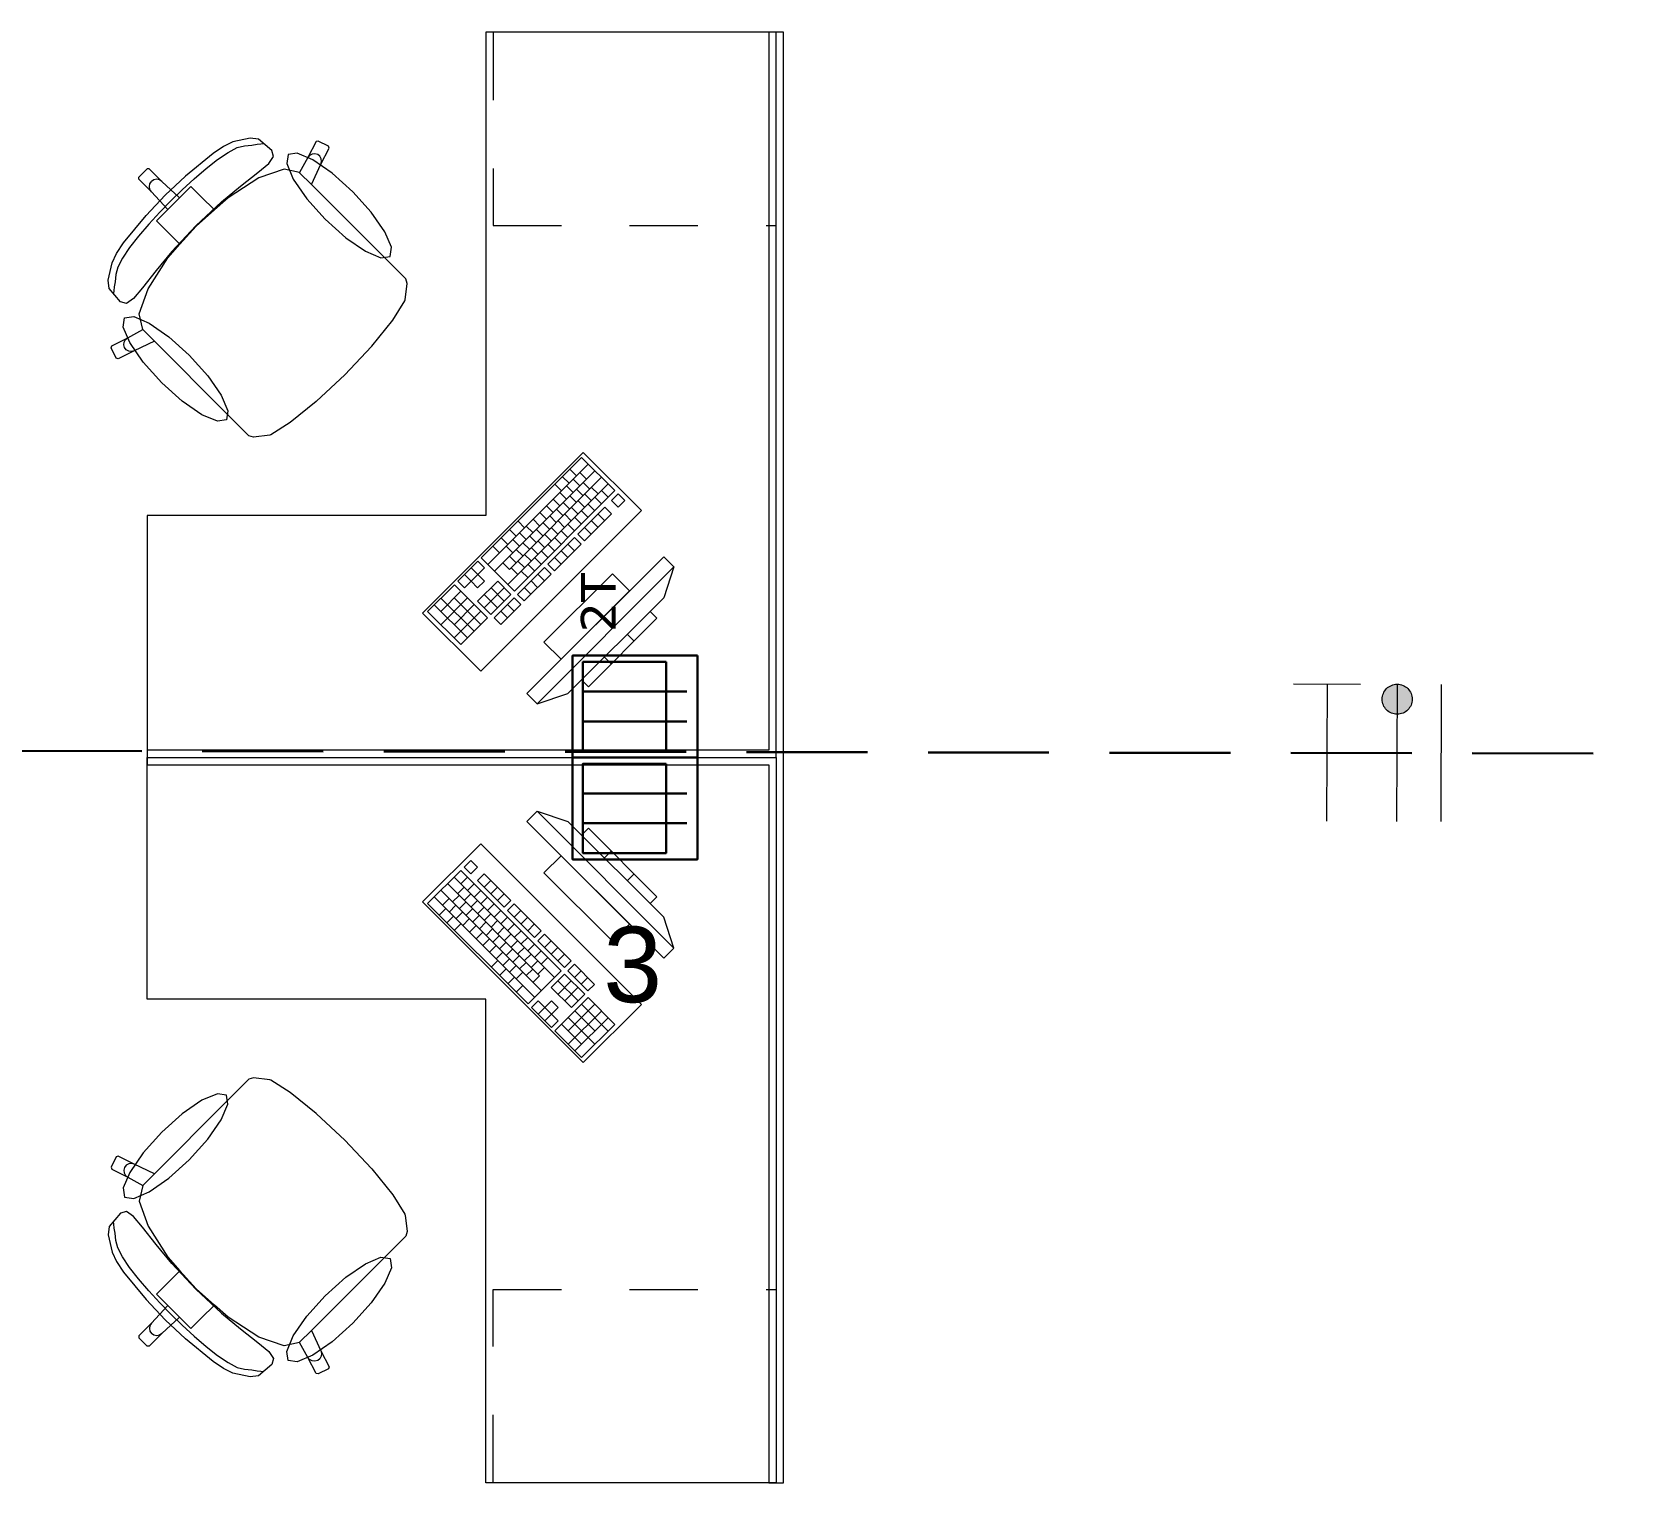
# Model space of a CAD drawing. Header units: inches. Extents: x -19 to 5698, y -728 to 92.
# Drawn here: x 116.627 to 119.938, y 10.601 to 13.601 of the extents above; entities that cross this region are included whole.
import ezdxf

# ---------------------------------------------------------------- set-up
doc = ezdxf.new("R2010")
doc.units = ezdxf.units.IN
doc.header["$MEASUREMENT"] = 0
for name, pattern in [('HIDDEN', [0.375, 0.25, -0.125]), ('Rayas', [0.282222, 0.141111, -0.141111]), ('RAYITAS', [0.375, 0.25, -0.125])]:
    doc.linetypes.add(name, pattern=pattern)
doc.layers.get('0').update_dxf_attribs({"color": 61})
for name, color, linetype, lineweight in [('00 conduct tomacorr', 120, 'HIDDEN', 30), ('00 IE LUZ EMERGENCIA', 253, 'Continuous', 0), ('T-TECHO-E', 150, 'Continuous', 20), ('TOMACORRIENTE', 22, 'RAYITAS', 9)]:
    doc.layers.add(name, color=color, linetype=linetype, lineweight=lineweight)
doc.layers.add('Interior - Mobiliario', color=7, linetype='Continuous')
doc.styles.add('Annotative', font='arial.ttf')

# ---------------------------------------------------------------- blocks, each defined once
blk = doc.blocks.new('CAJA POP UP 6 MODULOS')
at = {"layer": '00 conduct tomacorr', "linetype": 'Continuous'}
for p, q in [((-0.095, -0.165), (-0.095, -0.0151)), ((-0.052, -0.165), (-0.052, -0.0151)), ((0.052, -0.165), (0.052, -0.0151)), ((0.095, -0.165), (0.095, -0.0151)), ((0, -0.165), (0, -0.18))]:
    blk.add_line(p, q, dxfattribs=at)
for points in [[(-0.147, 0), (0.147, 0), (0.147, -0.18), (-0.147, -0.18)], [(0, 0), (0.147, 0), (0.147, -0.18), (0, -0.18)]]:
    blk.add_lwpolyline(points, close=True, dxfattribs=at)
for points in [[(-0.138, -0.045), (-0.009, -0.045), (-0.009, -0.165), (-0.138, -0.165), (-0.138, -0.045)], [(0.009, -0.045), (0.138, -0.045), (0.138, -0.165), (0.009, -0.165), (0.009, -0.045)]]:
    blk.add_lwpolyline(points, dxfattribs=at)
at = {"color": 1, "insert": (-0.1807, -0.168), "char_height": 0.05, "attachment_point": 1, "rotation": 180}
blk.add_mtext_dynamic_manual_height_columns('{\\fVerdana|b0|i0|c0|p34;2T}', width=0.000481, gutter_width=0.1561, heights=[0], dxfattribs=at)
blk = doc.blocks.new('a')
at = {"layer": 'TOMACORRIENTE', "ltscale": 0.05}
h = blk.add_hatch(color=4, dxfattribs=at)
edge = h.paths.add_edge_path()
edge.add_arc((0, 0.0752), 0.0211, 0, 360)
at = {"layer": 'TOMACORRIENTE', "color": 4}
for p, q in [((-0.1455, 0.0963), (-0.0515, 0.0963)), ((-0.0985, 0.0963), (-0.0985, -0.0966)), ((0, 0.0963), (0, -0.0963)), ((0.0623, -0.0963), (0.0623, 0.0963))]:
    blk.add_line(p, q, dxfattribs=at)
blk.add_circle((0, 0.0752), 0.0211, dxfattribs=at)
blk = doc.blocks.new('CABLE 3FACE')
at = {"layer": 'T-TECHO-E', "rotation": 59.94170052614085}
blk.add_blockref('a', (0, 0), dxfattribs=at)

msp = doc.modelspace()

# ---------------------------------------------------------------- linework, layer by layer
at = {"layer": '00 conduct tomacorr'}
msp.add_line((106.4788, 12.1324), (120.8975, 12.1077, 0.0001), dxfattribs=at)
at = {"layer": 'Interior - Mobiliario', "color": 175, "linetype": 'Rayas', "lineweight": 13}
for p, q in [((117.5798, 13.6013), (117.5798, 13.2013)), ((117.5798, 13.2013), (118.1648, 13.2013)), ((117.5798, 10.6013), (117.5798, 11.0013)), ((117.5798, 11.0013), (118.1648, 11.0013))]:
    msp.add_line(p, q, dxfattribs=at)
at = {"layer": 'Interior - Mobiliario', "color": 175, "linetype": 'Continuous', "lineweight": 13}
for p, q in [((118.1798, 13.6013), (118.1498, 13.6013)), ((118.1498, 13.6013), (118.1498, 12.1163)), ((118.1798, 12.1163), (118.1798, 13.6013)), ((117.078, 13.3816), (117.0418, 13.3739)), ((117.0947, 13.3798), (117.078, 13.3816)), ((117.1226, 13.3566), (117.0947, 13.3798)), ((117.0009, 13.35), (116.9442, 13.3032)), ((117.0226, 13.3649), (117.0009, 13.35)), ((117.0104, 13.3374), (117.0322, 13.3523)), ((117.0418, 13.3739), (117.0226, 13.3649)), ((117.0322, 13.3523), (117.051, 13.3622)), ((117.051, 13.3622), (117.0658, 13.3661)), ((117.0658, 13.3661), (117.0812, 13.3673)), ((117.0812, 13.3673), (117.092, 13.3693)), ((117.092, 13.3693), (117.1, 13.3701)), ((117.1, 13.3701), (117.1045, 13.3709)), ((117.126, 13.3437), (117.1226, 13.3566)), ((117.2139, 13.3746), (117.197, 13.3415)), ((117.2006, 13.3461), (117.197, 13.3415)), ((117.2057, 13.349), (117.2006, 13.3461)), ((117.2116, 13.3497), (117.2057, 13.349)), ((117.2172, 13.3481), (117.2116, 13.3497)), ((117.218, 13.3759), (117.2139, 13.3746)), ((117.2218, 13.3445), (117.2172, 13.3481)), ((117.2394, 13.3651), (117.218, 13.3759)), ((117.2246, 13.3394), (117.2218, 13.3445)), ((117.2237, 13.328), (117.2407, 13.3611)), ((117.2407, 13.3611), (117.2394, 13.3651)), ((116.8647, 13.3184), (116.8562, 13.3098)), ((116.869, 13.3184), (116.8647, 13.3184)), ((116.8951, 13.2923), (116.869, 13.3184)), ((116.9618, 13.2977), (116.9866, 13.3188)), ((116.9866, 13.3188), (117.0104, 13.3374)), ((117.0575, 13.2828), (117.0937, 13.3107)), ((117.0937, 13.3107), (117.116, 13.3293)), ((117.1477, 13.3179), (117.0957, 13.2996)), ((117.116, 13.3293), (117.126, 13.3437)), ((117.1796, 13.3105), (117.1477, 13.3179)), ((117.197, 13.3415), (117.1796, 13.3105)), ((117.2041, 13.2862), (117.2237, 13.328)), ((117.2237, 13.328), (117.2253, 13.3336)), ((117.2253, 13.3336), (117.2246, 13.3394)), ((116.8476, 13.2971), (116.8477, 13.3013)), ((116.8737, 13.271), (116.8476, 13.2971)), ((116.8477, 13.3013), (116.8562, 13.3098)), ((116.8694, 13.2816), (116.8705, 13.2873)), ((116.8705, 13.2758), (116.8694, 13.2816)), ((116.8705, 13.2873), (116.8738, 13.2922)), ((116.8787, 13.2955), (116.8738, 13.2922)), ((116.8845, 13.2967), (116.8787, 13.2955)), ((116.8902, 13.2956), (116.8845, 13.2967)), ((116.8951, 13.2923), (116.8902, 13.2956)), ((116.9316, 13.2583), (116.8951, 13.2923)), ((116.9442, 13.3032), (116.902, 13.2641)), ((116.9552, 13.282), (116.9316, 13.2583)), ((116.9372, 13.2751), (116.9618, 13.2977)), ((116.9764, 13.2608), (116.9552, 13.282)), ((117.0182, 13.2501), (117.0575, 13.2828)), ((117.0957, 13.2996), (117.0319, 13.2582)), ((117.1799, 13.3104), (117.1796, 13.3105)), ((117.1799, 13.3104), (117.2041, 13.2862)), ((117.352, 13.1383), (117.2041, 13.2862)), ((116.8629, 13.2219), (116.902, 13.2641)), ((116.8737, 13.271), (116.8705, 13.2758)), ((116.9077, 13.2344), (116.8737, 13.271)), ((116.9137, 13.2523), (116.8909, 13.2288)), ((116.9077, 13.2344), (116.9197, 13.2464)), ((116.9137, 13.2523), (116.9372, 13.2751)), ((116.9316, 13.2583), (116.9197, 13.2464)), ((116.9655, 13.2006), (117.0182, 13.2501)), ((117.0038, 13.2334), (116.9764, 13.2608)), ((117.0319, 13.2582), (117.0038, 13.2334)), ((116.816, 13.1652), (116.8629, 13.2219)), ((116.8909, 13.2288), (116.8684, 13.2042)), ((116.8841, 13.2108), (116.9077, 13.2344)), ((117.0038, 13.2334), (116.9659, 13.2001)), ((116.8472, 13.1795), (116.8286, 13.1557)), ((116.8684, 13.2042), (116.8472, 13.1795)), ((116.9052, 13.1897), (116.8841, 13.2108)), ((116.9326, 13.1623), (116.9052, 13.1897)), ((116.9655, 13.2006), (116.916, 13.1478)), ((116.9326, 13.1623), (116.9659, 13.2001)), ((116.8011, 13.1435), (116.816, 13.1652)), ((116.8286, 13.1557), (116.8138, 13.1338)), ((116.916, 13.1478), (116.8833, 13.1085)), ((116.9078, 13.1341), (116.9326, 13.1623)), ((116.7844, 13.0881), (116.7922, 13.1242)), ((116.7922, 13.1242), (116.8011, 13.1435)), ((116.8038, 13.115), (116.7999, 13.1002)), ((116.8138, 13.1338), (116.8038, 13.115)), ((116.8665, 13.0703), (116.9078, 13.1341)), ((117.3775, 13.1128), (117.352, 13.1383)), ((117.3994, 13.0909), (117.3775, 13.1128)), ((116.7863, 13.0713), (116.7844, 13.0881)), ((116.7988, 13.0848), (116.7967, 13.0741)), ((116.7999, 13.1002), (116.7988, 13.0848)), ((116.8833, 13.1085), (116.8553, 13.0724)), ((117.3983, 13.0477), (117.4023, 13.0816)), ((117.4023, 13.0816), (117.3994, 13.0909)), ((116.8095, 13.0435), (116.7863, 13.0713)), ((116.7959, 13.066), (116.7951, 13.0615)), ((116.7967, 13.0741), (116.7959, 13.066)), ((116.8367, 13.0501), (116.8224, 13.0401)), ((116.8553, 13.0724), (116.8367, 13.0501)), ((116.8481, 13.0184), (116.8665, 13.0703)), ((117.3974, 13.0455), (117.3983, 13.0477)), ((116.8224, 13.0401), (116.8095, 13.0435)), ((116.8556, 12.9864), (116.8481, 13.0184)), ((117.3725, 13.0055), (117.3974, 13.0455)), ((116.8246, 12.9691), (116.8556, 12.9864)), ((116.8556, 12.9862), (116.8556, 12.9864)), ((116.8556, 12.9862), (116.8799, 12.962)), ((117.3289, 12.9518), (117.3725, 13.0055)), ((116.7901, 12.9481), (116.7915, 12.9521)), ((116.801, 12.9267), (116.7901, 12.9481)), ((116.7915, 12.9521), (116.8246, 12.9691)), ((116.8163, 12.9545), (116.8171, 12.9603)), ((116.8179, 12.9488), (116.8163, 12.9545)), ((116.8171, 12.9603), (116.8199, 12.9654)), ((116.8215, 12.9443), (116.8179, 12.9488)), ((116.8199, 12.9654), (116.8246, 12.9691)), ((116.8799, 12.962), (116.8381, 12.9424)), ((117.0277, 12.8141), (116.8799, 12.962)), ((117.2734, 12.8927), (117.3282, 12.951)), ((117.3282, 12.951), (117.3289, 12.9518)), ((116.805, 12.9254), (116.801, 12.9267)), ((116.8381, 12.9424), (116.805, 12.9254)), ((116.8266, 12.9414), (116.8215, 12.9443)), ((116.8324, 12.9408), (116.8266, 12.9414)), ((116.8381, 12.9424), (116.8324, 12.9408)), ((117.2734, 12.8927), (117.215, 12.8378)), ((117.0532, 12.7886), (117.0277, 12.8141)), ((117.2142, 12.8371), (117.1606, 12.7936)), ((117.215, 12.8378), (117.2142, 12.8371)), ((117.0752, 12.7666), (117.0532, 12.7886)), ((117.1606, 12.7936), (117.1205, 12.7686)), ((117.0845, 12.7638), (117.0752, 12.7666)), ((117.1184, 12.7678), (117.0845, 12.7638)), ((117.1205, 12.7686), (117.1184, 12.7678)), ((117.7628, 12.7217), (117.5551, 12.514)), ((117.8314, 12.6531), (117.7628, 12.7217)), ((117.7765, 12.708), (117.5688, 12.5003)), ((117.7903, 12.6943), (117.5825, 12.4866)), ((117.723, 12.6819), (117.7367, 12.6682)), ((117.7386, 12.6975), (117.7523, 12.6838)), ((117.7592, 12.6907), (117.7729, 12.677)), ((117.8177, 12.6669), (117.61, 12.4591)), ((117.804, 12.6806), (117.6136, 12.4902)), ((117.6237, 12.4454), (117.8314, 12.6531)), ((117.7074, 12.6663), (117.7211, 12.6526)), ((117.7177, 12.6491), (117.7314, 12.6354)), ((117.7315, 12.663), (117.7452, 12.6493)), ((117.7454, 12.6768), (117.7591, 12.6631)), ((117.7522, 12.6562), (117.7659, 12.6425)), ((117.766, 12.6701), (117.7797, 12.6563)), ((117.7832, 12.6598), (117.7969, 12.6461)), ((117.8038, 12.653), (117.8175, 12.6393)), ((117.69, 12.6215), (117.7037, 12.6077)), ((117.7038, 12.6353), (117.7176, 12.6216)), ((117.7245, 12.6285), (117.7382, 12.6148)), ((117.7383, 12.6424), (117.752, 12.6286)), ((117.7417, 12.6183), (117.7554, 12.6045)), ((117.8106, 12.6186), (117.7552, 12.5632)), ((117.7555, 12.6321), (117.7692, 12.6184)), ((117.7693, 12.646), (117.7831, 12.6322)), ((117.7761, 12.6253), (117.7898, 12.6116)), ((117.79, 12.6392), (117.8037, 12.6255)), ((117.8243, 12.6049), (117.8106, 12.6186)), ((117.8382, 12.6463), (117.8244, 12.6324)), ((117.8244, 12.6324), (117.8381, 12.6187)), ((117.8381, 12.6187), (117.852, 12.6326)), ((117.852, 12.6326), (117.8382, 12.6463)), ((117.6313, 12.5902), (117.645, 12.5764)), ((117.6623, 12.5938), (117.676, 12.58)), ((117.6761, 12.6076), (117.6899, 12.5939)), ((117.6829, 12.587), (117.6966, 12.5733)), ((117.6968, 12.6008), (117.7105, 12.5871)), ((117.7106, 12.6147), (117.7243, 12.601)), ((117.714, 12.5906), (117.7277, 12.5769)), ((117.7278, 12.6044), (117.7415, 12.5907)), ((117.7346, 12.5838), (117.7483, 12.5701)), ((117.7484, 12.5976), (117.7622, 12.5839)), ((117.7623, 12.6115), (117.776, 12.5978)), ((117.7689, 12.5495), (117.8243, 12.6049)), ((117.7829, 12.5909), (117.7966, 12.5772)), ((117.7967, 12.6047), (117.8104, 12.591)), ((117.5967, 12.5555), (117.6104, 12.5418)), ((117.614, 12.5729), (117.6277, 12.5591)), ((117.6208, 12.5522), (117.6345, 12.5385)), ((117.6346, 12.5661), (117.6483, 12.5523)), ((117.6484, 12.5799), (117.6622, 12.5662)), ((117.6552, 12.5593), (117.669, 12.5456)), ((117.6691, 12.5731), (117.6828, 12.5594)), ((117.6863, 12.5629), (117.7, 12.5492)), ((117.7482, 12.5563), (117.6928, 12.5009)), ((117.7001, 12.5767), (117.7138, 12.563)), ((117.7069, 12.5561), (117.7206, 12.5424)), ((117.7207, 12.5699), (117.7345, 12.5562)), ((117.762, 12.5426), (117.7482, 12.5563)), ((117.7552, 12.5632), (117.7689, 12.5495)), ((117.769, 12.5771), (117.7827, 12.5633)), ((117.5793, 12.5382), (117.5931, 12.5245)), ((117.6069, 12.5384), (117.6206, 12.5247)), ((117.6137, 12.5177), (117.6274, 12.504)), ((117.6275, 12.5316), (117.6413, 12.5179)), ((117.6414, 12.5454), (117.6551, 12.5317)), ((117.6447, 12.5213), (117.6584, 12.5076)), ((117.9325, 12.5164), (117.6496, 12.2336)), ((117.6586, 12.5352), (117.6723, 12.5215)), ((117.6724, 12.549), (117.6861, 12.5353)), ((117.6792, 12.5284), (117.6929, 12.5147)), ((117.693, 12.5422), (117.7068, 12.5285)), ((117.7066, 12.4872), (117.762, 12.5426)), ((117.7205, 12.5286), (117.7343, 12.5149)), ((117.7344, 12.5424), (117.7481, 12.5287)), ((117.9537, 12.4952), (117.9325, 12.5164)), ((117.5482, 12.5071), (117.5066, 12.4655)), ((117.5343, 12.4932), (117.5481, 12.4795)), ((117.5481, 12.4795), (117.5619, 12.4934)), ((117.5619, 12.4934), (117.5482, 12.5071)), ((117.5551, 12.514), (117.6237, 12.4454)), ((117.5998, 12.5039), (117.6136, 12.4902)), ((117.617, 12.4936), (117.6307, 12.4799)), ((117.6859, 12.494), (117.6305, 12.4386)), ((117.6309, 12.5075), (117.6446, 12.4938)), ((117.6377, 12.4868), (117.6514, 12.4731)), ((117.6515, 12.5007), (117.6652, 12.487)), ((117.6654, 12.5145), (117.6791, 12.5008)), ((117.6709, 12.2123), (117.9537, 12.4952)), ((117.6996, 12.4803), (117.6859, 12.494)), ((117.6928, 12.5009), (117.7066, 12.4872)), ((117.7067, 12.5147), (117.7204, 12.501)), ((117.9537, 12.4952), (117.9325, 12.4315)), ((117.4997, 12.4586), (117.4443, 12.4032)), ((117.5683, 12.39), (117.4997, 12.4586)), ((117.5066, 12.4655), (117.5204, 12.4518)), ((117.5204, 12.4518), (117.5342, 12.4657)), ((117.5205, 12.4794), (117.5342, 12.4657)), ((117.5481, 12.4795), (117.5342, 12.4657)), ((117.5342, 12.4657), (117.5479, 12.452)), ((117.5893, 12.4659), (117.5478, 12.4244)), ((117.5479, 12.452), (117.5618, 12.4658)), ((117.5618, 12.4658), (117.5481, 12.4795)), ((117.603, 12.4522), (117.5615, 12.4107)), ((117.5755, 12.4521), (117.6029, 12.4247)), ((117.6168, 12.4385), (117.5893, 12.4659)), ((117.6442, 12.4249), (117.6996, 12.4803)), ((117.6444, 12.4524), (117.6581, 12.4387)), ((117.6582, 12.4663), (117.6719, 12.4526)), ((117.6721, 12.4801), (117.6858, 12.4664)), ((117.8264, 12.481), (117.685, 12.3396)), ((117.8618, 12.4457), (117.8264, 12.481)), ((117.4582, 12.4171), (117.5267, 12.3485)), ((117.5271, 12.4312), (117.4718, 12.3758)), ((117.5134, 12.4449), (117.4719, 12.4034)), ((117.472, 12.4309), (117.5406, 12.3623)), ((117.5409, 12.4175), (117.4993, 12.3759)), ((117.4996, 12.4311), (117.5544, 12.3762)), ((117.5478, 12.4244), (117.5752, 12.397)), ((117.5616, 12.4382), (117.5891, 12.4108)), ((117.5752, 12.397), (117.6168, 12.4385)), ((117.6236, 12.4317), (117.5821, 12.3901)), ((117.5958, 12.3764), (117.6373, 12.4179)), ((117.6098, 12.4178), (117.6235, 12.4041)), ((117.6373, 12.4179), (117.6236, 12.4317)), ((117.6305, 12.4386), (117.6442, 12.4249)), ((117.7204, 12.3043), (117.8618, 12.4457)), ((117.9325, 12.4315), (117.7345, 12.2336)), ((117.4443, 12.4032), (117.5129, 12.3347)), ((117.5546, 12.4038), (117.4992, 12.3484)), ((117.5129, 12.3347), (117.5683, 12.39)), ((117.5821, 12.3901), (117.5958, 12.3764)), ((117.5959, 12.404), (117.6096, 12.3902)), ((117.9042, 12.4033), (117.7628, 12.2618)), ((117.7769, 12.2477), (117.9183, 12.3891)), ((117.9183, 12.3891), (117.9042, 12.4033)), ((117.8571, 12.3561), (117.8712, 12.342)), ((117.685, 12.3396), (117.7204, 12.3043)), ((117.8099, 12.309), (117.8241, 12.2948)), ((117.7628, 12.2618), (117.7769, 12.2477)), ((117.6496, 12.2336), (117.6709, 12.2123)), ((117.6709, 12.2123), (117.7345, 12.2336)), ((116.8648, 12.1163), (116.8648, 12.0863)), ((118.1498, 12.1163), (116.8648, 12.1163)), ((116.8648, 12.0863), (118.1498, 12.0863)), ((118.1498, 12.0863), (118.1498, 10.6013)), ((118.1798, 12.0863), (118.1798, 12.1163)), ((118.1798, 10.6013), (118.1798, 12.0863)), ((117.6709, 11.9902), (117.6496, 11.9689)), ((117.9537, 11.7073), (117.6709, 11.9902)), ((117.6709, 11.9902), (117.7345, 11.9689)), ((117.6496, 11.9689), (117.9325, 11.6861)), ((117.7345, 11.9689), (117.9325, 11.771)), ((117.7769, 11.9548), (117.7628, 11.9407)), ((117.9183, 11.8134), (117.7769, 11.9548)), ((117.7628, 11.9407), (117.9042, 11.7992)), ((117.5335, 11.8884), (117.5198, 11.8747)), ((117.5473, 11.8746), (117.5335, 11.8884)), ((117.7204, 11.8982), (117.685, 11.8629)), ((117.8618, 11.7568), (117.7204, 11.8982)), ((117.8099, 11.8935), (117.8241, 11.9077)), ((117.5129, 11.8678), (117.4443, 11.7993)), ((117.4992, 11.8541), (117.7069, 11.6464)), ((117.7206, 11.6601), (117.5129, 11.8678)), ((117.513, 11.8403), (117.5267, 11.854)), ((117.5198, 11.8747), (117.5336, 11.8609)), ((117.5336, 11.8609), (117.5473, 11.8746)), ((117.5612, 11.8607), (117.5475, 11.847)), ((117.6166, 11.8053), (117.5612, 11.8607)), ((117.685, 11.8629), (117.8264, 11.7215)), ((117.8571, 11.8464), (117.8712, 11.8605)), ((117.4718, 11.8267), (117.6795, 11.619)), ((117.4855, 11.8404), (117.6759, 11.65)), ((117.5062, 11.8197), (117.52, 11.8334)), ((117.5269, 11.8264), (117.5406, 11.8402)), ((117.5407, 11.8126), (117.5544, 11.8263)), ((117.5475, 11.847), (117.6028, 11.7916)), ((117.5613, 11.8332), (117.575, 11.8469)), ((117.5751, 11.8193), (117.5889, 11.833)), ((117.4443, 11.7993), (117.652, 11.5916)), ((117.458, 11.813), (117.6658, 11.6053)), ((117.4686, 11.775), (117.4823, 11.7888)), ((117.4754, 11.7957), (117.4891, 11.8094)), ((117.4892, 11.7818), (117.5029, 11.7956)), ((117.496, 11.8025), (117.5097, 11.8162)), ((117.5098, 11.7886), (117.5236, 11.8023)), ((117.5201, 11.8058), (117.5338, 11.8195)), ((117.5237, 11.7748), (117.5374, 11.7885)), ((117.5339, 11.792), (117.5477, 11.8057)), ((117.5478, 11.7781), (117.5615, 11.7918)), ((117.5546, 11.7987), (117.5683, 11.8125)), ((117.5684, 11.7849), (117.5821, 11.7986)), ((117.589, 11.8055), (117.6027, 11.8192)), ((117.6028, 11.7916), (117.6166, 11.8053)), ((117.6235, 11.7984), (117.6098, 11.7847)), ((117.6789, 11.743), (117.6235, 11.7984)), ((117.9042, 11.7992), (117.9183, 11.8134)), ((117.4841, 11.7595), (117.4979, 11.7732)), ((117.4997, 11.7439), (117.5134, 11.7576)), ((117.503, 11.768), (117.5168, 11.7817)), ((117.5169, 11.7541), (117.5306, 11.7679)), ((117.5375, 11.7609), (117.5512, 11.7746)), ((117.5514, 11.7471), (117.5651, 11.7608)), ((117.5616, 11.7643), (117.5753, 11.778)), ((117.5755, 11.7504), (117.5892, 11.7641)), ((117.5823, 11.7711), (117.596, 11.7848)), ((117.5961, 11.7572), (117.6098, 11.7709)), ((117.6098, 11.7847), (117.6652, 11.7293)), ((117.61, 11.7434), (117.6237, 11.7571)), ((117.6236, 11.7708), (117.6373, 11.7846)), ((117.6375, 11.757), (117.6512, 11.7707)), ((117.6513, 11.7432), (117.665, 11.7569)), ((117.8264, 11.7215), (117.8618, 11.7568)), ((117.9537, 11.7073), (117.9325, 11.771)), ((117.5307, 11.7403), (117.5445, 11.754)), ((117.5446, 11.7264), (117.5583, 11.7402)), ((117.5584, 11.7126), (117.5722, 11.7263)), ((117.5652, 11.7332), (117.5789, 11.747)), ((117.5791, 11.7194), (117.5928, 11.7331)), ((117.5893, 11.7366), (117.603, 11.7503)), ((117.6032, 11.7227), (117.6169, 11.7364)), ((117.617, 11.7089), (117.6307, 11.7226)), ((117.6238, 11.7295), (117.6375, 11.7432)), ((117.6377, 11.7157), (117.6514, 11.7294)), ((117.6652, 11.7293), (117.6789, 11.743)), ((117.6858, 11.7361), (117.6721, 11.7224)), ((117.6721, 11.7224), (117.7275, 11.667)), ((117.7412, 11.6807), (117.6858, 11.7361)), ((117.6859, 11.7085), (117.6996, 11.7222)), ((117.5723, 11.6988), (117.586, 11.7125)), ((117.5861, 11.6849), (117.5998, 11.6986)), ((117.5929, 11.7055), (117.6066, 11.7193)), ((117.6068, 11.6917), (117.6205, 11.7054)), ((117.6206, 11.6778), (117.6343, 11.6916)), ((117.6309, 11.695), (117.6446, 11.7087)), ((117.6447, 11.6812), (117.6584, 11.6949)), ((117.6515, 11.7018), (117.6652, 11.7155)), ((117.6654, 11.688), (117.6791, 11.7017)), ((117.6998, 11.6947), (117.7135, 11.7084)), ((117.7136, 11.6808), (117.7273, 11.6946)), ((117.9325, 11.6861), (117.9537, 11.7073)), ((117.5759, 11.6677), (117.5896, 11.6814)), ((117.5932, 11.6504), (117.6069, 11.6641)), ((117.6, 11.6711), (117.6137, 11.6848)), ((117.6138, 11.6572), (117.6275, 11.6709)), ((117.6277, 11.6434), (117.6414, 11.6571)), ((117.6345, 11.664), (117.6482, 11.6777)), ((117.6483, 11.6502), (117.662, 11.6639)), ((117.652, 11.5916), (117.7206, 11.6601)), ((117.6586, 11.6673), (117.6723, 11.681)), ((117.6724, 11.6535), (117.6861, 11.6672)), ((117.6792, 11.6741), (117.6929, 11.6878)), ((117.7275, 11.667), (117.7412, 11.6807)), ((117.7481, 11.6738), (117.7344, 11.6601)), ((117.7344, 11.6601), (117.7759, 11.6185)), ((117.7896, 11.6322), (117.7481, 11.6738)), ((117.7482, 11.6462), (117.762, 11.6599)), ((117.6105, 11.6331), (117.6242, 11.6468)), ((117.6278, 11.6158), (117.6415, 11.6295)), ((117.6622, 11.6363), (117.6759, 11.65)), ((117.7275, 11.6532), (117.7001, 11.6258)), ((117.7001, 11.6258), (117.7417, 11.5842)), ((117.7138, 11.6395), (117.7554, 11.598)), ((117.714, 11.6119), (117.7414, 11.6394)), ((117.7691, 11.6117), (117.7275, 11.6532)), ((117.7278, 11.5981), (117.7552, 11.6255)), ((117.7621, 11.6324), (117.7758, 11.6461)), ((117.7759, 11.6185), (117.7896, 11.6322)), ((117.6727, 11.5984), (117.659, 11.5846)), ((117.6865, 11.5845), (117.6727, 11.5984)), ((117.7002, 11.5982), (117.6865, 11.5845)), ((117.7141, 11.5844), (117.7002, 11.5982)), ((117.776, 11.6047), (117.7074, 11.5362)), ((117.735, 11.536), (117.7898, 11.5909)), ((117.7417, 11.5842), (117.7691, 11.6117)), ((117.7623, 11.591), (117.8177, 11.5356)), ((117.8314, 11.5494), (117.776, 11.6047)), ((117.659, 11.5846), (117.7005, 11.5431)), ((117.6728, 11.5708), (117.6865, 11.5845)), ((117.6865, 11.5845), (117.7004, 11.5707)), ((117.6867, 11.557), (117.7004, 11.5707)), ((117.7004, 11.5707), (117.7141, 11.5844)), ((117.7142, 11.5568), (117.7004, 11.5707)), ((117.7005, 11.5431), (117.7142, 11.5568)), ((117.7349, 11.5636), (117.7903, 11.5082)), ((117.7351, 11.5085), (117.8037, 11.5771)), ((117.7486, 11.5773), (117.7901, 11.5358)), ((117.749, 11.4946), (117.8175, 11.5632)), ((117.7074, 11.5362), (117.7628, 11.4808)), ((117.7211, 11.5499), (117.7627, 11.5083)), ((117.7628, 11.4808), (117.8314, 11.5494)), ((117.0752, 11.4359), (117.0532, 11.4139)), ((117.0845, 11.4387), (117.0752, 11.4359)), ((117.1184, 11.4347), (117.0845, 11.4387)), ((117.1205, 11.4339), (117.1184, 11.4347)), ((117.1606, 11.4089), (117.1205, 11.4339)), ((117.0532, 11.4139), (117.0277, 11.3884)), ((117.2142, 11.3654), (117.1606, 11.4089)), ((117.0277, 11.3884), (116.8799, 11.2406)), ((117.215, 11.3647), (117.2142, 11.3654)), ((117.2734, 11.3098), (117.215, 11.3647)), ((117.2734, 11.3098), (117.3282, 11.2515)), ((116.801, 11.2758), (116.7901, 11.2544)), ((116.805, 11.2771), (116.801, 11.2758)), ((116.8381, 11.2601), (116.805, 11.2771)), ((116.8215, 11.2582), (116.8179, 11.2537)), ((116.8266, 11.2611), (116.8215, 11.2582)), ((116.8324, 11.2618), (116.8266, 11.2611)), ((116.8381, 11.2601), (116.8324, 11.2618)), ((116.8799, 11.2406), (116.8381, 11.2601)), ((116.7901, 11.2544), (116.7915, 11.2504)), ((116.7915, 11.2504), (116.8246, 11.2334)), ((116.8179, 11.2537), (116.8163, 11.248)), ((116.8163, 11.248), (116.8171, 11.2422)), ((116.8171, 11.2422), (116.8199, 11.2371)), ((116.8199, 11.2371), (116.8246, 11.2334)), ((116.8246, 11.2334), (116.8556, 11.2161)), ((116.8556, 11.2163), (116.8799, 11.2406)), ((117.3282, 11.2515), (117.3289, 11.2507)), ((117.3289, 11.2507), (117.3725, 11.197)), ((116.8556, 11.2161), (116.8481, 11.1842)), ((116.8556, 11.2163), (116.8556, 11.2161)), ((117.3725, 11.197), (117.3974, 11.157)), ((116.8095, 11.159), (116.7863, 11.1312)), ((116.8224, 11.1625), (116.8095, 11.159)), ((116.8367, 11.1524), (116.8224, 11.1625)), ((116.8481, 11.1842), (116.8665, 11.1322)), ((116.7863, 11.1312), (116.7844, 11.1144)), ((116.7959, 11.1365), (116.7951, 11.141)), ((116.7967, 11.1284), (116.7959, 11.1365)), ((116.7988, 11.1177), (116.7967, 11.1284)), ((116.8553, 11.1301), (116.8367, 11.1524)), ((116.8833, 11.094), (116.8553, 11.1301)), ((116.8665, 11.1322), (116.9078, 11.0684)), ((117.3974, 11.157), (117.3983, 11.1548)), ((117.3983, 11.1548), (117.4023, 11.1209)), ((116.7844, 11.1144), (116.7922, 11.0783)), ((116.7999, 11.1023), (116.7988, 11.1177)), ((116.8038, 11.0875), (116.7999, 11.1023)), ((116.916, 11.0547), (116.8833, 11.094)), ((117.3994, 11.1116), (117.3775, 11.0897)), ((117.4023, 11.1209), (117.3994, 11.1116)), ((116.7922, 11.0783), (116.8011, 11.059)), ((116.8138, 11.0687), (116.8038, 11.0875)), ((116.8286, 11.0468), (116.8138, 11.0687)), ((116.9078, 11.0684), (116.9326, 11.0402)), ((117.352, 11.0642), (117.2041, 10.9163)), ((117.3775, 11.0897), (117.352, 11.0642)), ((116.8011, 11.059), (116.816, 11.0374)), ((116.816, 11.0374), (116.8629, 10.9807)), ((116.8472, 11.023), (116.8286, 11.0468)), ((116.9326, 11.0402), (116.9052, 11.0128)), ((116.9655, 11.0019), (116.916, 11.0547)), ((116.9326, 11.0402), (116.9659, 11.0024)), ((116.8684, 10.9983), (116.8472, 11.023)), ((116.8909, 10.9737), (116.8684, 10.9983)), ((116.9052, 11.0128), (116.8841, 10.9917)), ((116.9655, 11.0019), (117.0182, 10.9524)), ((117.0038, 10.9691), (116.9659, 11.0024)), ((116.8629, 10.9807), (116.902, 10.9384)), ((116.9077, 10.9681), (116.8737, 10.9315)), ((116.8841, 10.9917), (116.9077, 10.9681)), ((116.9137, 10.9502), (116.8909, 10.9737)), ((116.9077, 10.9681), (116.9197, 10.9561)), ((117.0038, 10.9691), (116.9764, 10.9417)), ((117.0319, 10.9443), (117.0038, 10.9691)), ((116.8737, 10.9315), (116.8476, 10.9054)), ((116.8705, 10.9267), (116.8694, 10.9209)), ((116.8737, 10.9315), (116.8705, 10.9267)), ((116.9316, 10.9442), (116.8951, 10.9102)), ((116.9442, 10.8993), (116.902, 10.9384)), ((116.9137, 10.9502), (116.9372, 10.9274)), ((116.9316, 10.9442), (116.9197, 10.9561)), ((116.9552, 10.9205), (116.9316, 10.9442)), ((116.9372, 10.9274), (116.9618, 10.9048)), ((116.9764, 10.9417), (116.9552, 10.9205)), ((117.0182, 10.9524), (117.0575, 10.9197)), ((117.0957, 10.9029), (117.0319, 10.9443)), ((116.8476, 10.9054), (116.8477, 10.9012)), ((116.8477, 10.9012), (116.8562, 10.8927)), ((116.8951, 10.9102), (116.869, 10.8841)), ((116.8694, 10.9209), (116.8705, 10.9152)), ((116.8705, 10.9152), (116.8738, 10.9103)), ((116.8787, 10.907), (116.8738, 10.9103)), ((116.8845, 10.9058), (116.8787, 10.907)), ((116.8902, 10.907), (116.8845, 10.9058)), ((116.8951, 10.9102), (116.8902, 10.907)), ((117.0009, 10.8525), (116.9442, 10.8993)), ((116.9618, 10.9048), (116.9866, 10.8837)), ((117.0575, 10.9197), (117.0937, 10.8918)), ((117.1477, 10.8846), (117.0957, 10.9029)), ((117.1799, 10.8921), (117.2041, 10.9163)), ((117.2041, 10.9163), (117.2237, 10.8746)), ((116.8647, 10.8841), (116.8562, 10.8927)), ((116.869, 10.8841), (116.8647, 10.8841)), ((116.9866, 10.8837), (117.0104, 10.8651)), ((117.0104, 10.8651), (117.0322, 10.8502)), ((117.0937, 10.8918), (117.116, 10.8732)), ((117.116, 10.8732), (117.126, 10.8588)), ((117.1796, 10.892), (117.1477, 10.8846)), ((117.1799, 10.8921), (117.1796, 10.892)), ((117.197, 10.861), (117.1796, 10.892)), ((117.2006, 10.8564), (117.197, 10.861)), ((117.2139, 10.8279), (117.197, 10.861)), ((117.2246, 10.8631), (117.2218, 10.858)), ((117.2237, 10.8746), (117.2253, 10.8689)), ((117.2237, 10.8746), (117.2407, 10.8414)), ((117.2253, 10.8689), (117.2246, 10.8631)), ((117.0226, 10.8376), (117.0009, 10.8525)), ((117.0418, 10.8286), (117.0226, 10.8376)), ((117.0322, 10.8502), (117.051, 10.8403)), ((117.078, 10.8209), (117.0418, 10.8286)), ((117.051, 10.8403), (117.0658, 10.8364)), ((117.0658, 10.8364), (117.0812, 10.8352)), ((117.0812, 10.8352), (117.092, 10.8332)), ((117.092, 10.8332), (117.1, 10.8324)), ((117.1226, 10.8459), (117.0947, 10.8227)), ((117.1, 10.8324), (117.1045, 10.8316)), ((117.126, 10.8588), (117.1226, 10.8459)), ((117.2057, 10.8535), (117.2006, 10.8564)), ((117.2116, 10.8528), (117.2057, 10.8535)), ((117.2172, 10.8544), (117.2116, 10.8528)), ((117.218, 10.8266), (117.2139, 10.8279)), ((117.2218, 10.858), (117.2172, 10.8544)), ((117.2394, 10.8374), (117.218, 10.8266)), ((117.2407, 10.8414), (117.2394, 10.8374)), ((117.0947, 10.8227), (117.078, 10.8209)), ((118.1498, 10.6013), (118.1798, 10.6013))]:
    msp.add_line(p, q, dxfattribs=at)
at = {"layer": 'Interior - Mobiliario', "color": 175, "linetype": 'Continuous', "lineweight": 13, "flags": 128}
for points in [[(118.1648, 12.1013), (118.1648, 13.6013), (117.5648, 13.6013), (117.5648, 12.6013), (116.8648, 12.6013), (116.8648, 12.1013)], [(117.2899, 13.2711), (117.2474, 13.3093), (117.207, 13.3373), (117.175, 13.3509), (117.156, 13.348), (117.1532, 13.3291), (117.1668, 13.297), (117.1948, 13.2567), (117.233, 13.2142), (117.2754, 13.176), (117.3158, 13.148), (117.3479, 13.1344), (117.3668, 13.1373), (117.3697, 13.1562), (117.356, 13.1883), (117.328, 13.2286)], [(116.8949, 12.8762), (116.8568, 12.9187), (116.8288, 12.959), (116.8152, 12.9911), (116.818, 13.01), (116.837, 13.0129), (116.869, 12.9993), (116.9094, 12.9712), (116.9519, 12.9331), (116.99, 12.8906), (117.018, 12.8503), (117.0316, 12.8182), (117.0288, 12.7993), (117.0099, 12.7964), (116.9778, 12.81), (116.9374, 12.838)], [(117.8865, 12.6119), (117.7663, 12.7321), (117.434, 12.3997), (117.5542, 12.2795)], [(118.1648, 12.1013), (118.1648, 10.6013), (117.5648, 10.6013), (117.5648, 11.6013), (116.8648, 11.6013), (116.8648, 12.1013)], [(117.5542, 11.923), (117.434, 11.8028), (117.7663, 11.4704), (117.8865, 11.5906)], [(116.8949, 11.3263), (116.8568, 11.2838), (116.8288, 11.2435), (116.8152, 11.2114), (116.818, 11.1925), (116.837, 11.1896), (116.869, 11.2032), (116.9094, 11.2313), (116.9519, 11.2694), (116.99, 11.3119), (117.018, 11.3523), (117.0316, 11.3843), (117.0288, 11.4032), (117.0099, 11.4061), (116.9778, 11.3925), (116.9374, 11.3645)], [(117.2899, 10.9314), (117.2474, 10.8932), (117.207, 10.8652), (117.175, 10.8516), (117.156, 10.8545), (117.1532, 10.8734), (117.1668, 10.9055), (117.1948, 10.9458), (117.233, 10.9883), (117.2754, 11.0265), (117.3158, 11.0545), (117.3479, 11.0681), (117.3668, 11.0652), (117.3697, 11.0463), (117.356, 11.0142), (117.328, 10.9739)]]:
    msp.add_lwpolyline(points, close=True, dxfattribs=at)

# ---------------------------------------------------------------- block references
at = {"layer": '00 conduct tomacorr'}
for name, p, xscale, yscale, zscale, rotation in [('CAJA POP UP 6 MODULOS', (118.002, 12.1013), 1.432830642179531, 1.432830642179531, 1.432830642179531, 269.9999999999999), ('CABLE 3FACE', (119.448, 12.111), 1.47256122672843, 1.47256122672843, 1.47256122672843, 299.7894777823319)]:
    msp.add_blockref(name, p, dxfattribs=dict(at, xscale=xscale, yscale=yscale, zscale=zscale, rotation=rotation))

# ---------------------------------------------------------------- texts
at = {"layer": '00 IE LUZ EMERGENCIA', "style": 'Annotative'}
msp.add_attdef('3', (117.8077, 11.5953), '', height=0.1562, dxfattribs=at)

doc.saveas('drawing.dxf')
